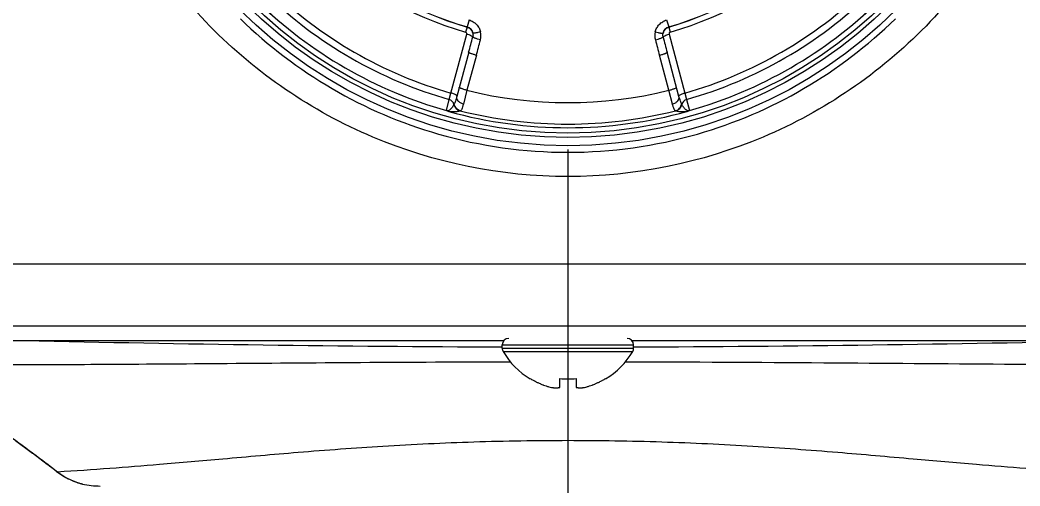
# Model space of a CAD drawing. Header units: millimetres. Extents: x -1538 to 3410, y -1646 to 2016.
# Drawn here: x 185.2 to 246.1, y -237.4 to -209 of the extents above; entities that cross this region are included whole.
import ezdxf

# ---------------------------------------------------------------- set-up
doc = ezdxf.new("R2010")
doc.units = ezdxf.units.MM
doc.header["$LTSCALE"] = 23.1
doc.layers.get('0').update_dxf_attribs({"linetype": 'CONTINUOUS'})

msp = doc.modelspace()

# ---------------------------------------------------------------- linework, layer by layer
at = {"linetype": 'Continuous'}
for p, q in [((212.394, -209.471), (212.302, -209.785)), ((212.394, -209.471), (212.395, -209.467)), ((212.519, -209.041), (212.395, -209.467)), ((224.549, -209.041), (224.674, -209.467)), ((224.674, -209.467), (224.675, -209.471)), ((224.675, -209.471), (224.766, -209.785)), ((211.41, -213.492), (212.37, -209.908)), ((224.698, -209.908), (225.659, -213.492)), ((212.488, -211.01), (211.768, -213.696)), ((212.957, -211.193), (212.385, -213.327)), ((224.683, -213.327), (224.111, -211.193)), ((225.301, -213.696), (224.581, -211.01)), ((211.309, -213.887), (211.41, -213.492)), ((212.385, -213.327), (212.167, -214.165)), ((224.902, -214.165), (224.683, -213.327)), ((225.659, -213.492), (225.76, -213.887)), ((211.128, -214.56), (211.309, -213.887)), ((225.76, -213.887), (225.94, -214.56)), ((211.128, -214.56), (211.128, -214.56)), ((211.196, -214.586), (211.284, -214.62)), ((211.196, -214.586), (211.196, -214.586)), ((211.284, -214.62), (211.284, -214.62)), ((225.784, -214.62), (225.784, -214.62)), ((225.872, -214.586), (225.873, -214.586)), ((225.94, -214.56), (225.94, -214.56)), ((454.316, -223.926), (-17.248, -223.926)), ((454.316, -227.702), (-17.248, -227.702)), ((-132.574, -228.574), (214.642, -228.574)), ((214.534, -228.843), (222.534, -228.843)), ((214.534, -229.043), (214.534, -228.843)), ((214.534, -229.043), (222.534, -229.043)), ((222.426, -228.574), (569.642, -228.574)), ((222.534, -229.043), (222.534, -228.843)), ((214.589, -229.245), (222.48, -229.245)), ((216.234, -230.922), (216.234, -230.888)), ((218.034, -231.439), (218.034, -230.888)), ((219.034, -230.888), (219.034, -231.439)), ((220.834, -230.888), (220.834, -230.922)), ((184.883, -234.671), (185.922, -235.435)), ((185.915, -235.43), (186.803, -236.103)), ((187.359, -236.532), (186.793, -236.095)), ((187.359, -236.532), (187.868, -236.876)), ((187.448, -236.593), (187.359, -236.532)), ((187.37, -236.532), (187.448, -236.593)), ((188.407, -237.143), (188.77, -237.272)), ((188.77, -237.272), (188.9, -237.309)), ((188.854, -237.296), (188.9, -237.309)), ((188.901, -237.309), (188.9, -237.309)), ((188.957, -237.323), (188.901, -237.309)), ((188.905, -237.309), (188.957, -237.323))]:
    msp.add_line(p, q, dxfattribs=at)
at = {"color": 6}
msp.add_line((218.534, -216.943), (218.534, -316.943), dxfattribs=at)
at = {"linetype": 'Continuous'}
for points in [[(211.128, -214.56), (211.171, -214.575), (211.196, -214.586)], [(225.784, -214.62), (225.797, -214.616), (225.873, -214.586)], [(225.873, -214.586), (225.898, -214.575), (225.94, -214.56)], [(187.448, -236.593), (187.864, -236.875), (188.41, -237.144)]]:
    msp.add_lwpolyline(points, dxfattribs=at)
for radius in [28.259, 27.759, 27.493]:
    msp.add_circle((218.534, -188.443), radius, dxfattribs=at)
for centre, radius, start, end in [((218.534, -188.443), 22.233, 226.27873, 253.72127), ((218.534, -188.443), 21.906, 226.27873, 253.72127), ((218.534, -188.443), 21.901, 226.27901, 253.72099), ((218.534, -188.443), 21.901, 286.27901, 313.72099), ((218.534, -188.443), 21.906, 286.27873, 313.72127), ((218.534, -188.443), 22.233, 286.27873, 313.72127), ((218.534, -188.443), 26.45, 225.85363, 254.14637), ((218.534, -188.443), 26.042, 225.87764, 254.12236), ((218.534, -188.443), 26.042, 285.87764, 314.12236), ((218.534, -188.443), 26.45, 285.85363, 314.14637), ((218.534, -188.443), 27.147, 225.83205, 254.16795), ((218.534, -188.443), 27.146, 225.83205, 254.16795), ((218.534, -188.443), 27.146, 285.83205, 314.16795), ((218.534, -188.443), 27.147, 285.83205, 314.16795), ((218.535, -188.585), 28.519, 225.60019, 253.93081), ((218.533, -188.585), 28.519, 286.06963, 314.40025), ((212.254, -209.951), 0.5, 13.45664, 73.713), ((224.815, -209.951), 0.5, 106.287, 166.54338), ((-148.045, -114.405), 373.251, 344.99988, 345.14832), ((212.25, -210.001), 0.989, 345.32935, 13.35477), ((224.818, -210.001), 0.989, 166.64466, 194.67121), ((585.105, -114.407), 373.242, 194.85168, 195.00012), ((50.642, -167.692), 168.043, 344.99731, 345.32945), ((386.432, -167.691), 168.049, 194.67055, 195.00269), ((218.534, -188.443), 25.632, 256.12013, 283.87987), ((211.2, -214.272), 0.4, 11.92193, 74.17887), ((212.08, -214.087), 0.5, 191.81989, 255.85183), ((224.988, -214.087), 0.5, 284.15013, 348.19029), ((225.869, -214.272), 0.4, 105.82059, 168.07365), ((211.019, -214.943), 0.399, 63.70444, 74.15472), ((211.167, -214.383), 0.205, 278.04802, 279.07633), ((211.416, -214.151), 0.487, 243.15663, 254.32656), ((211.166, -214.377), 0.211, 279.08216, 281.21805), ((218.534, -188.443), 27.162, 254.51942, 285.48058), ((218.534, -188.443), 26.94, 255.91063, 284.08937), ((225.653, -214.152), 0.486, 285.67163, 288.55375), ((225.653, -214.151), 0.487, 288.55672, 296.84319), ((225.901, -214.382), 0.206, 260.45295, 261.94951), ((226.049, -214.943), 0.399, 105.84607, 116.29478), ((218.534, -188.59), 28.514, 253.92972, 286.07071), ((214.934, -228.843), 0.4, 90, 180), ((222.134, -228.843), 0.4, 0, 90), ((220.624, 1308.141), 1537.118, 268.687612, 269.772794), ((214.934, -229.043), 0.4, 180, 210.30118), ((222.134, -229.043), 0.4, 329.69882, 360), ((216.444, 1308.305), 1537.283, 270.227117, 271.312591), ((218.733, -226.823), 4.8, 210.30118, 238.62729), ((218.733, -226.823), 4.8, 210.30118, 238.62729), ((218.335, -226.823), 4.8, 301.37271, 329.69882), ((218.335, -226.823), 4.8, 301.37271, 329.69882), ((218.721, -226.836), 4.755, 238.46592, 241.0313), ((218.534, -227.143), 3.778, 262.39527, 277.60473), ((218.348, -226.836), 4.755, 298.9687, 301.53408), ((218.719, -226.84), 4.75, 241.03163, 241.99262), ((218.717, -226.842), 4.747, 241.99259, 243.31875), ((218.716, -226.846), 4.744, 243.3188, 244.45978), ((218.714, -226.849), 4.74, 244.45979, 245.42782), ((218.712, -226.854), 4.735, 245.4278, 246.68253), ((218.71, -226.858), 4.73, 246.68262, 247.45262), ((218.707, -226.865), 4.723, 247.45244, 248.99746), ((218.705, -226.872), 4.715, 248.99775, 249.4819), ((218.701, -226.883), 4.704, 249.48126, 251.53441), ((218.695, -226.901), 4.684, 251.53495, 252.62273), ((218.69, -226.916), 4.669, 252.62279, 253.60512), ((218.681, -226.946), 4.637, 253.60363, 255.68242), ((217.788, -229.449), 2.006, 262.72591, 264.7415), ((217.786, -229.47), 1.985, 264.74422, 265.39912), ((217.785, -229.483), 1.973, 265.39843, 266.78331), ((217.785, -229.494), 1.962, 266.78409, 267.62352), ((217.784, -229.5), 1.955, 267.62337, 268.84548), ((217.784, -229.504), 1.951, 268.84587, 270.92582), ((217.784, -229.502), 1.953, 270.92611, 271.99638), ((217.784, -229.496), 1.96, 271.99641, 273.02279), ((217.783, -229.486), 1.97, 273.0233, 274.28602), ((217.783, -229.473), 1.982, 274.28565, 275.13722), ((217.78, -229.45), 2.005, 275.14015, 277.27441), ((219.288, -229.45), 2.005, 262.72561, 264.85983), ((219.286, -229.473), 1.982, 264.86274, 265.71439), ((219.285, -229.485), 1.97, 265.71404, 266.97664), ((219.285, -229.496), 1.959, 266.97715, 268.00366), ((219.284, -229.502), 1.954, 268.00369, 269.07382), ((219.284, -229.505), 1.95, 269.07411, 270.19949), ((219.284, -229.504), 1.951, 270.19954, 271.15407), ((219.284, -229.5), 1.955, 271.15446, 272.37669), ((219.284, -229.493), 1.962, 272.37652, 273.21587), ((219.283, -229.483), 1.973, 273.21665, 274.6016), ((219.282, -229.47), 1.985, 274.6009, 275.25576), ((219.28, -229.449), 2.006, 275.2585, 277.27409), ((218.388, -226.946), 4.637, 284.31758, 286.39637), ((218.379, -226.916), 4.669, 286.39488, 287.37721), ((218.374, -226.901), 4.684, 287.37727, 288.46505), ((218.368, -226.883), 4.704, 288.46559, 290.51874), ((218.364, -226.872), 4.715, 290.5181, 291.00225), ((218.361, -226.865), 4.723, 291.00254, 292.54756), ((218.358, -226.858), 4.73, 292.54738, 293.31738), ((218.356, -226.854), 4.735, 293.31747, 294.5722), ((218.354, -226.849), 4.74, 294.57218, 295.5402), ((218.353, -226.846), 4.744, 295.54022, 296.6812), ((218.351, -226.842), 4.747, 296.68125, 298.00741), ((218.35, -226.84), 4.75, 298.00738, 298.96837), ((190.164, -232.961), 4.535, 233.21231, 233.42388), ((190.161, -232.966), 4.53, 233.421, 240.70957), ((190.067, -233.127), 4.343, 240.74538, 245.32135), ((190.004, -233.264), 4.192, 245.31511, 251.08858), ((189.986, -233.312), 4.141, 251.11653, 252.06594), ((189.991, -233.298), 4.156, 252.06351, 252.38067), ((189.935, -233.475), 3.97, 252.37183, 254.80049), ((190.218, -232.444), 5.039, 254.76889, 254.89924), ((190.048, -232.443), 5, 257.39366, 269.99334)]:
    msp.add_arc(centre, radius, start, end, dxfattribs=at)
for points, knots in [([(249.051, -187.926), (249.06, -189.893), (248.695, -193.844), (247.015, -199.556), (244.248, -204.862), (240.483, -209.555), (235.839, -213.446), (228.72, -217.337), (218.534, -219.419), (208.348, -217.337), (201.229, -213.446), (196.586, -209.555), (192.82, -204.862), (190.053, -199.556), (188.373, -193.844), (188.009, -189.893), (188.018, -187.926)], [0, 0, 0, 0, 0.061537, 0.123239, 0.185206, 0.247553, 0.310319, 0.373488, 0.5, 0.626512, 0.689681, 0.752447, 0.814794, 0.87676, 0.938463, 1, 1, 1, 1]), ([(212.395, -209.467), (212.479, -209.491), (212.636, -209.588), (212.72, -209.751), (212.74, -209.835)], [0, 0, 0, 0, 0.504081, 1, 1, 1, 1]), ([(212.519, -209.041), (212.604, -209.065), (212.767, -209.137), (212.973, -209.305), (213.129, -209.521), (213.192, -209.687), (213.212, -209.772)], [0, 0, 0, 0, 0.250446, 0.500669, 0.750533, 1, 1, 1, 1]), ([(223.856, -209.772), (223.876, -209.687), (223.939, -209.521), (224.095, -209.305), (224.302, -209.137), (224.465, -209.065), (224.549, -209.041)], [0, 0, 0, 0, 0.249467, 0.49933, 0.749553, 1, 1, 1, 1]), ([(224.329, -209.835), (224.348, -209.751), (224.433, -209.588), (224.589, -209.491), (224.674, -209.467)], [0, 0, 0, 0, 0.495921, 1, 1, 1, 1]), ([(212.37, -209.908), (212.377, -209.883), (212.371, -209.827), (212.327, -209.792), (212.302, -209.785)], [0, 0, 0, 0, 0.497816, 1, 1, 1, 1]), ([(212.737, -210.075), (212.736, -210.069), (212.726, -210.056), (212.69, -210.027), (212.616, -209.99), (212.504, -209.947), (212.417, -209.92), (212.37, -209.908)], [0, 0, 0, 0, 0.044982, 0.115729, 0.337107, 0.644942, 1, 1, 1, 1]), ([(213.207, -210.251), (213.148, -210.236), (213.063, -210.212), (212.955, -210.177), (212.885, -210.153), (212.827, -210.13), (212.783, -210.11), (212.754, -210.093), (212.739, -210.081), (212.737, -210.075)], [0, 0, 0, 0, 0.361252, 0.526487, 0.673621, 0.79781, 0.895154, 0.962634, 1, 1, 1, 1]), ([(213.212, -209.772), (213.154, -209.786), (213.069, -209.804), (212.96, -209.823), (212.89, -209.834), (212.832, -209.841), (212.787, -209.844), (212.759, -209.843), (212.742, -209.839), (212.74, -209.835)], [0, 0, 0, 0, 0.374726, 0.543358, 0.691511, 0.814325, 0.907972, 0.969619, 1, 1, 1, 1]), ([(223.856, -209.772), (223.915, -209.786), (224, -209.804), (224.109, -209.823), (224.178, -209.834), (224.236, -209.841), (224.281, -209.844), (224.31, -209.843), (224.326, -209.839), (224.329, -209.835)], [0, 0, 0, 0, 0.37472, 0.543351, 0.691506, 0.814322, 0.907971, 0.96962, 1, 1, 1, 1]), ([(223.862, -210.251), (223.921, -210.236), (224.006, -210.212), (224.114, -210.177), (224.183, -210.153), (224.241, -210.13), (224.286, -210.11), (224.315, -210.093), (224.33, -210.081), (224.332, -210.075)], [0, 0, 0, 0, 0.361246, 0.52648, 0.673613, 0.797802, 0.895147, 0.96263, 1, 1, 1, 1]), ([(224.332, -210.075), (224.333, -210.069), (224.342, -210.056), (224.378, -210.027), (224.452, -209.99), (224.565, -209.947), (224.652, -209.92), (224.698, -209.908)], [0, 0, 0, 0, 0.044984, 0.115733, 0.337115, 0.644949, 1, 1, 1, 1]), ([(224.766, -209.785), (224.742, -209.792), (224.698, -209.827), (224.692, -209.883), (224.698, -209.908)], [0, 0, 0, 0, 0.502184, 1, 1, 1, 1]), ([(212.957, -211.193), (212.896, -211.176), (212.806, -211.151), (212.694, -211.113), (212.623, -211.088), (212.566, -211.064), (212.523, -211.043), (212.498, -211.028), (212.486, -211.014), (212.488, -211.01)], [0, 0, 0, 0, 0.376088, 0.546397, 0.695929, 0.819241, 0.912118, 0.97163, 1, 1, 1, 1]), ([(224.111, -211.193), (224.173, -211.176), (224.262, -211.151), (224.374, -211.113), (224.445, -211.088), (224.502, -211.064), (224.545, -211.043), (224.57, -211.028), (224.582, -211.014), (224.581, -211.01)], [0, 0, 0, 0, 0.376088, 0.546397, 0.695929, 0.819241, 0.912118, 0.97163, 1, 1, 1, 1]), ([(212.385, -213.327), (212.324, -213.311), (212.234, -213.285), (212.122, -213.248), (212.051, -213.222), (211.994, -213.199), (211.951, -213.177), (211.927, -213.163), (211.914, -213.149), (211.916, -213.144)], [0, 0, 0, 0, 0.37609, 0.546395, 0.695922, 0.819232, 0.912109, 0.971624, 1, 1, 1, 1]), ([(224.683, -213.327), (224.745, -213.311), (224.834, -213.285), (224.946, -213.248), (225.017, -213.222), (225.074, -213.199), (225.117, -213.177), (225.142, -213.163), (225.154, -213.149), (225.153, -213.144)], [0, 0, 0, 0, 0.376102, 0.54641, 0.695938, 0.819247, 0.912119, 0.971629, 1, 1, 1, 1]), ([(211.754, -213.631), (211.738, -213.617), (211.694, -213.592), (211.58, -213.542), (211.481, -213.511), (211.41, -213.492)], [0, 0, 0, 0, 0.168719, 0.404331, 1, 1, 1, 1]), ([(211.768, -213.696), (211.742, -213.793), (211.702, -213.925), (211.644, -214.076), (211.62, -214.132), (211.609, -214.153)], [0, 0, 0, 0, 0.624296, 0.848836, 1, 1, 1, 1]), ([(211.776, -213.665), (211.777, -213.66), (211.772, -213.645), (211.761, -213.636), (211.754, -213.631)], [0, 0, 0, 0, 0.378411, 1, 1, 1, 1]), ([(212.167, -214.165), (212.104, -214.148), (211.986, -214.101), (211.845, -213.987), (211.76, -213.846), (211.756, -213.741), (211.768, -213.696)], [0, 0, 0, 0, 0.28904, 0.557235, 0.792098, 1, 1, 1, 1]), ([(224.902, -214.165), (224.965, -214.148), (225.083, -214.101), (225.224, -213.988), (225.309, -213.847), (225.313, -213.741), (225.301, -213.696)], [0, 0, 0, 0, 0.28904, 0.557234, 0.792097, 1, 1, 1, 1]), ([(225.292, -213.665), (225.291, -213.66), (225.297, -213.645), (225.308, -213.636), (225.315, -213.631)], [0, 0, 0, 0, 0.378412, 1, 1, 1, 1]), ([(225.46, -214.153), (225.449, -214.132), (225.425, -214.076), (225.367, -213.925), (225.327, -213.793), (225.301, -213.696)], [0, 0, 0, 0, 0.151121, 0.375718, 1, 1, 1, 1]), ([(225.315, -213.631), (225.331, -213.617), (225.375, -213.592), (225.488, -213.542), (225.587, -213.511), (225.659, -213.492)], [0, 0, 0, 0, 0.16872, 0.404333, 1, 1, 1, 1]), ([(211.591, -214.189), (211.552, -214.264), (211.483, -214.376), (211.357, -214.514), (211.264, -214.573), (211.207, -214.584)], [0, 0, 0, 0, 0.448045, 0.691092, 1, 1, 1, 1]), ([(211.609, -214.153), (211.606, -214.158), (211.6, -214.17), (211.594, -214.182), (211.591, -214.189)], [0, 0, 0, 0, 0.375999, 1, 1, 1, 1]), ([(211.976, -214.573), (211.882, -214.549), (211.704, -214.441), (211.621, -214.25), (211.609, -214.153)], [0, 0, 0, 0, 0.498105, 1, 1, 1, 1]), ([(212.167, -214.165), (212.151, -214.224), (212.122, -214.328), (212.073, -214.457), (212.031, -214.534), (211.998, -214.567), (211.982, -214.573), (211.976, -214.573)], [0, 0, 0, 0, 0.399102, 0.700743, 0.898243, 0.959407, 1, 1, 1, 1]), ([(225.092, -214.573), (225.086, -214.573), (225.071, -214.567), (225.038, -214.534), (224.996, -214.457), (224.947, -214.328), (224.917, -214.224), (224.902, -214.165)], [0, 0, 0, 0, 0.040574, 0.101729, 0.299252, 0.60089, 1, 1, 1, 1]), ([(225.092, -214.573), (225.186, -214.549), (225.364, -214.441), (225.448, -214.25), (225.46, -214.153)], [0, 0, 0, 0, 0.498106, 1, 1, 1, 1]), ([(225.478, -214.189), (225.477, -214.188), (225.471, -214.176), (225.465, -214.164), (225.46, -214.153)], [0, 0, 0, 0, 0.119525, 1, 1, 1, 1]), ([(225.719, -214.511), (225.665, -214.466), (225.576, -214.362), (225.507, -214.247), (225.478, -214.189)], [0, 0, 0, 0, 0.519063, 1, 1, 1, 1]), ([(211.958, -214.572), (211.896, -214.604), (211.773, -214.637), (211.546, -214.655), (211.387, -214.639), (211.284, -214.62)], [0, 0, 0, 0, 0.30625, 0.54501, 1, 1, 1, 1]), ([(211.976, -214.573), (211.972, -214.572), (211.966, -214.572), (211.96, -214.571), (211.958, -214.572)], [0, 0, 0, 0, 0.67233, 1, 1, 1, 1]), ([(225.11, -214.572), (225.109, -214.571), (225.102, -214.572), (225.096, -214.572), (225.092, -214.573)], [0, 0, 0, 0, 0.32785, 1, 1, 1, 1]), ([(225.784, -214.62), (225.682, -214.639), (225.523, -214.655), (225.295, -214.637), (225.172, -214.604), (225.11, -214.572)], [0, 0, 0, 0, 0.45499, 0.693751, 1, 1, 1, 1]), ([(225.769, -214.546), (225.764, -214.543), (225.747, -214.532), (225.731, -214.52), (225.719, -214.511)], [0, 0, 0, 0, 0.260852, 1, 1, 1, 1]), ([(225.802, -214.564), (225.799, -214.563), (225.788, -214.557), (225.777, -214.551), (225.769, -214.546)], [0, 0, 0, 0, 0.26124, 1, 1, 1, 1]), ([(225.867, -214.585), (225.861, -214.584), (225.838, -214.579), (225.817, -214.571), (225.802, -214.564)], [0, 0, 0, 0, 0.294108, 1, 1, 1, 1]), ([(178.069, -230.04), (179.757, -230.046), (183.558, -230.051), (189.948, -230.028), (197.537, -229.971), (206.059, -229.902), (211.991, -229.875), (215.036, -229.869)], [0, 0, 0, 0, 0.136985, 0.308438, 0.518568, 0.752893, 1, 1, 1, 1]), ([(222.031, -229.869), (226.063, -229.877), (233.765, -229.92), (244.399, -230.013), (252.691, -230.052), (257.312, -230.046), (259, -230.04)], [0, 0, 0, 0, 0.327155, 0.625031, 0.863014, 1, 1, 1, 1]), ([(182.706, -233.141), (183.15, -233.439), (184.735, -234.527), (186.276, -235.678), (187.37, -236.532)], [0, 0, 0, 0, 0.278114, 1, 1, 1, 1]), ([(249.621, -236.593), (248.558, -236.527), (246.492, -236.386), (243.14, -236.119), (239.321, -235.781), (234.785, -235.378), (229.685, -235.001), (224.204, -234.74), (218.534, -234.649), (212.865, -234.74), (207.384, -235.001), (202.283, -235.378), (197.747, -235.781), (193.928, -236.119), (190.577, -236.386), (188.51, -236.527), (187.448, -236.593)], [0, 0, 0, 0, 0.05125, 0.099732, 0.161865, 0.235829, 0.318977, 0.408078, 0.499999, 0.59192, 0.681022, 0.764169, 0.838133, 0.900267, 0.948749, 1, 1, 1, 1])]:
    msp.add_open_spline(points, degree=3, knots=knots, dxfattribs=at)
for points in [[(212.74, -209.835), (212.758, -209.913), (212.757, -209.998), (212.737, -210.075)], [(224.332, -210.075), (224.311, -209.998), (224.31, -209.913), (224.329, -209.835)]]:
    msp.add_open_spline(points, degree=3, dxfattribs=at)

doc.saveas('drawing.dxf')
